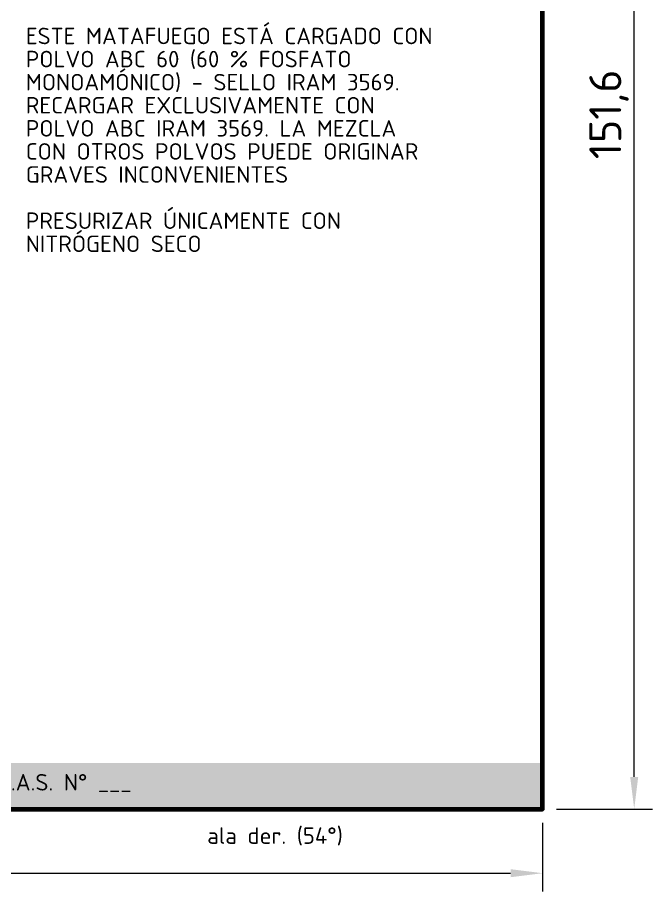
# Model space of a CAD drawing. Header units: millimetres. Extents: x 0 to 2382, y 0 to 420.
# Drawn here: x 2021.5 to 2090.9, y 213.7 to 309.1 of the extents above; entities that cross this region are included whole.
import ezdxf
from ezdxf.enums import TextEntityAlignment as Align

# ---------------------------------------------------------------- set-up
doc = ezdxf.new("R2010")
doc.units = ezdxf.units.MM
for name, color, linetype, lineweight in [('01-VISIBLE', 7, 'CONTINUOUS', 70), ('04-COTA', 3, 'CONTINUOUS', 18), ('08-FINA', 5, 'CONTINUOUS', 18), ('13-GRAFICA', 30, 'CONTINUOUS', 18)]:
    doc.layers.add(name, color=color, linetype=linetype, lineweight=lineweight)
doc.styles.add('ISO3098', font='isocpeur.ttf')
doc.dimstyles.new('FLAMA-IRAM', dxfattribs={"dimtxt": 3.5, "dimasz": 3.5, "dimexe": 2, "dimexo": 1.5, "dimgap": 1, "dimtad": 1, "dimdec": 1, "dimtxsty": 'ISO3098', "dimblk": 'IRAM_FLECHA', "dimblk1": 'IRAM_FLECHA', "dimblk2": 'IRAM_FLECHA', "dimcen": 2.5, "dimclrd": 256, "dimclre": 256, "dimclrt": 256, "dimazin": 3, "dimtfac": 1, "dimtmove": 0, "dimatfit": 3, "dimlwd": 18, "dimlwe": 18})

# ---------------------------------------------------------------- blocks, each defined once
blk = doc.blocks.new('IRAM_FLECHA')
blk.add_solid([(0, 0), (-1, 0.125), (-1, -0.125)])

msp = doc.modelspace()

# ---------------------------------------------------------------- hatches: boundary and pattern name
at = {"layer": '13-GRAFICA', "true_color": 0xc81e2d}
h = msp.add_hatch(color=7, dxfattribs=at)
h.dxf.hatch_style = 1
h.paths.add_polyline_path([(2078.867, 222.689), (2078.867, 227.709), (1845.133, 227.709), (1845.133, 222.689)])

# ---------------------------------------------------------------- linework, layer by layer
at = {"layer": '01-VISIBLE'}
msp.add_lwpolyline([(1845.133, 222.689), (2078.867, 222.689), (2078.867, 374.311), (1845.133, 374.311)], close=True, dxfattribs=at)

# ---------------------------------------------------------------- texts
at = {"layer": '08-FINA', "style": 'ISO3098'}
msp.add_text('ala der. (54°)', height=1.8, dxfattribs=at).set_placement((2049.65, 220.689), align=Align.TOP_CENTER)
at = {"layer": '13-GRAFICA', "true_color": 0x191919, "style": 'ISO3098'}
for s, p in [('ESTE MATAFUEGO ESTÁ CARGADO CON', (2022.434, 307.951)), ('POLVO ABC 60 (60 % FOSFATO', (2022.434, 305.431)), ('MONOAMÓNICO) - SELLO IRAM 3569.', (2022.434, 302.911)), ('RECARGAR EXCLUSIVAMENTE CON', (2022.434, 300.391)), ('POLVO ABC IRAM 3569. LA MEZCLA', (2022.434, 297.871)), ('CON OTROS POLVOS PUEDE ORIGINAR', (2022.434, 295.351)), ('GRAVES INCONVENIENTES', (2022.434, 292.831)), ('PRESURIZAR ÚNICAMENTE CON', (2022.434, 287.791)), ('NITRÓGENO SECO', (2022.434, 285.271))]:
    msp.add_text(s, height=1.8, dxfattribs=at).set_placement(p, align=Align.TOP_LEFT)
at = {"layer": '13-GRAFICA', "true_color": 0xffffff, "style": 'ISO3098'}
msp.add_text('FLAMA S.A. - DOMICILIO · INDUSTRIA ARGENTINA · HABILIT. ORD. 40.473 (CABA) N° ___ · O.P.D.S. REG. N° ___ · C.H.A.S. N° ___', height=1.8, dxfattribs=at).set_placement((1962, 226.509), align=Align.TOP_CENTER)

# ---------------------------------------------------------------- dimensions: what is measured, and where the dimension line sits
at = {"layer": '04-COTA'}
msp.add_linear_dim(base=(2088.867, 222.689), p1=(2078.867, 222.689), p2=(2078.867, 374.311), angle=90, dimstyle='FLAMA-IRAM', override={"dimlfac": 1}, dxfattribs=at).render()
msp.add_linear_dim(base=(1845.133, 215.689), p1=(1845.133, 222.689), p2=(2078.867, 222.689), dimstyle='FLAMA-IRAM', override={"dimlfac": 1}, dxfattribs=at).render()

doc.saveas('drawing.dxf')
